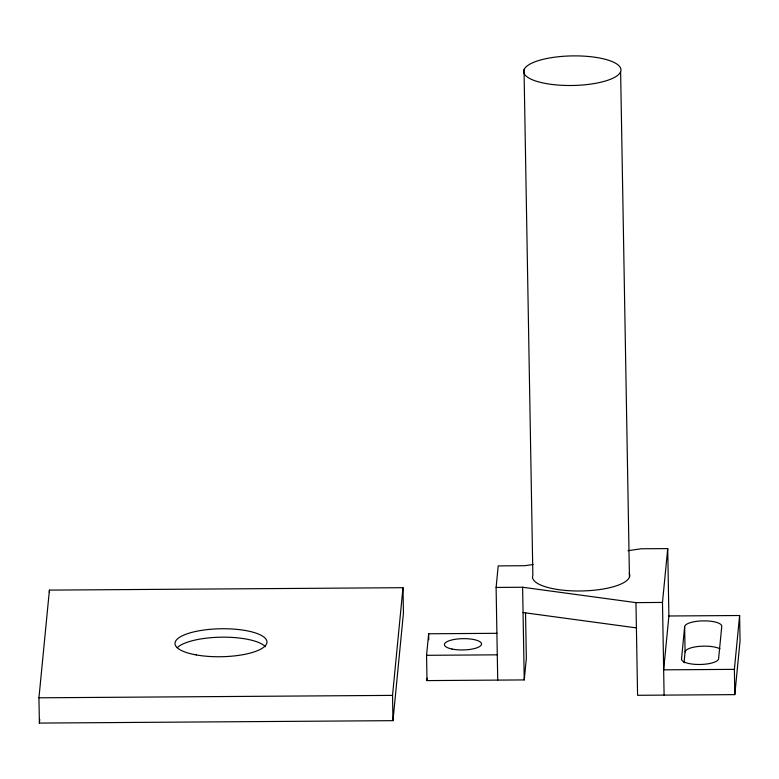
<?xml version="1.0" encoding="UTF-8"?>
<svg xmlns="http://www.w3.org/2000/svg" width="779" height="779" viewBox="0 0 779 779"><rect width="100%" height="100%" fill="white"/><g stroke="black" fill="none" stroke-linecap="round" stroke-linejoin="round"><path stroke-width="1.17" d="M684.644 626.647L681.498 659.258A18.569 5.648 -1 0 0 700.506 664.468A18.569 5.648 -1 0 0 718.628 658.401L721.763 626.394A18.569 5.648 -1 0 0 703.758 620.863A18.569 5.648 -1 0 0 684.644 626.647L685.082 651.916L684.03 662.793M38.95 697.809L49.418 590.112L402.996 587.697L403.444 612.966L392.967 720.663L39.388 723.078L38.95 697.809L392.528 695.384L402.996 587.697M39.388 723.078L39.748 719.445M525.533 612.654L526.331 658.382L524.238 679.921L426.999 680.593L426.561 655.314L428.654 633.775L496.973 633.308M426.999 680.593L427.233 678.197M497.723 680.106L496.106 587.434L498.2 565.895L524.715 565.72L533.118 564.493M664.097 695.111L662.481 602.44L667.72 548.591L641.195 548.776L627.991 550.695M668.888 615.994L663.659 669.843L734.373 669.356L739.612 615.507L668.888 615.994L667.72 548.591M496.106 587.434L522.621 587.249L635.966 602.625L637.582 695.296L734.811 694.625L740.05 640.776L739.612 615.507M635.966 602.625L662.481 602.44M426.561 655.314L497.275 654.827M523.06 612.528L636.404 627.893M734.373 669.356L734.811 694.625M620.62 71.687A48.649 14.791 -1 0 1 543.197 83.002A48.649 14.791 -1 0 1 553.158 57.403A48.649 14.791 -1 0 1 620.62 71.687L629.442 577.161M524.033 69.711L532.855 575.194A48.649 14.791 -1 0 0 581.747 590.959A48.649 14.791 -1 0 0 629.286 573.305M522.621 587.249L524.238 679.921M428.654 633.775L428.762 639.793M392.528 695.384L392.967 720.663M49.418 590.112L49.457 592.517M177.3 647.631A45.99 13.983 -1 0 1 222.044 637.173A45.99 13.983 -1 0 1 265.464 646.774M685.082 651.916A18.569 5.648 -1 0 1 699.376 646.366A18.569 5.648 -1 0 1 720 648.858M196.172 654.915A45.99 13.983 -1 0 0 266.915 642.665A45.99 13.983 -1 0 0 199.843 630.659A45.99 13.983 -1 0 0 196.172 654.915M452.005 649.034A18.569 5.648 -1 0 0 481.432 644.623A18.569 5.648 -1 0 0 455.462 639.257A18.569 5.648 -1 0 0 452.005 649.034"/></g></svg>
